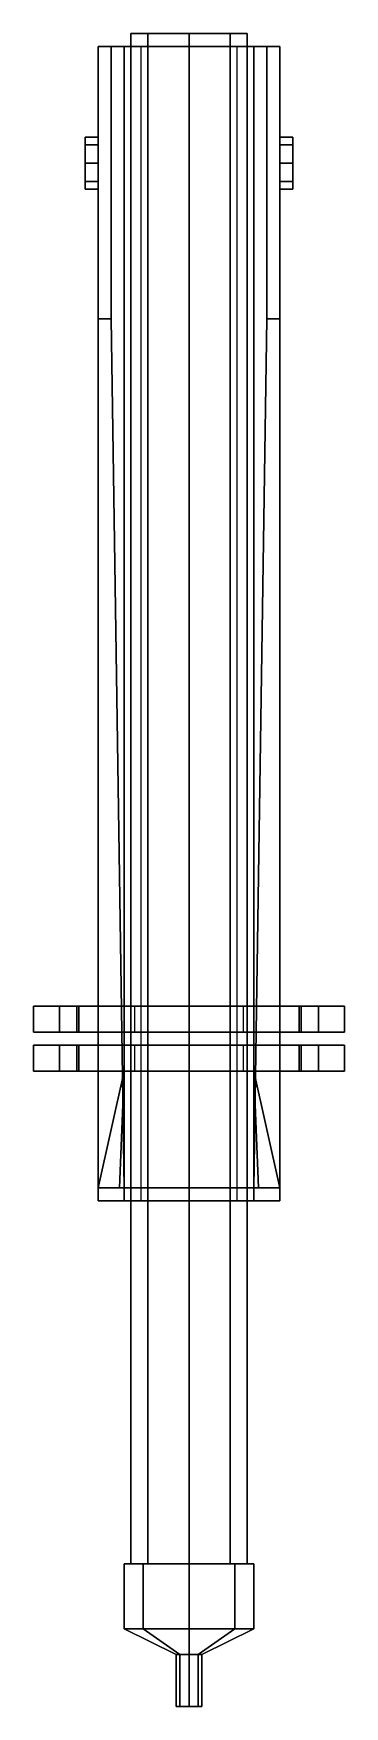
# Model space of a CAD drawing. Extents: x -0.12 to 0.12, y -1.19 to 0.1.
import ezdxf

# ---------------------------------------------------------------- set-up
doc = ezdxf.new("R2010")
doc.units = 0
doc.layers.add('SLEEVE', color=5, linetype='CONTINUOUS')

msp = doc.modelspace()

# ---------------------------------------------------------------- linework, layer by layer
at = {"layer": 'SLEEVE'}
for points in [[(-0.0318, 0.1, 0.1418), (0.045, 0.1, 0.11), (0.0318, 0.1, 0.0782), (-0.045, 0.1, 0.11)], [(-0.0318, 0.1, 0.1418), (-0.045, 0.1, 0.11), (-0.045, -1.08, 0.11), (-0.0318, -1.08, 0.1418)], [(-0.045, 0.1, 0.11), (0.0318, 0.1, 0.0782), (0, 0.1, 0.065), (-0.0318, 0.1, 0.0782)], [(-0.045, 0.1, 0.11), (-0.0318, 0.1, 0.0782), (-0.0318, -1.08, 0.0782), (-0.045, -1.08, 0.11)], [(0, 0.1, 0.155), (0.0318, 0.1, 0.1418), (0.045, 0.1, 0.11), (-0.0318, 0.1, 0.1418)], [(-0.0318, 0.1, 0.0782), (0, 0.1, 0.065), (0, -1.08, 0.065), (-0.0318, -1.08, 0.0782)], [(0, 0.1, 0.155), (-0.0318, 0.1, 0.1418), (-0.0318, -1.08, 0.1418), (0, -1.08, 0.155)], [(0, 0.1, 0.065), (0.0318, 0.1, 0.0782), (0.0318, -1.08, 0.0782), (0, -1.08, 0.065)], [(0.0318, 0.1, 0.1418), (0, 0.1, 0.155), (0, -1.08, 0.155), (0.0318, -1.08, 0.1418)], [(0.045, 0.1, 0.11), (0.0318, 0.1, 0.1418), (0.0318, -1.08, 0.1418), (0.045, -1.08, 0.11)], [(0.0318, 0.1, 0.0782), (0.045, 0.1, 0.11), (0.045, -1.08, 0.11), (0.0318, -1.08, 0.0782)], [(-0.07, 0.09, 0.05), (-0.06, 0.09, 0.03), (-0.06, 0.09, -0.05), (-0.07, 0.09, -0.05)], [(-0.07, -0.12, 0.03), (-0.07, 0.09, 0.05), (-0.07, 0.09, -0.05), (-0.07, -0.12, -0.05)], [(-0.05, 0.09, -0.05), (0, 0.09, -0.1), (-0.05, 0.09, -0.0866), (-0.07, 0.09, -0.05)], [(-0.07, 0.09, -0.05), (-0.05, 0.09, -0.0866), (-0.05, -0.7, -0.0866), (-0.07, -0.79, -0.05)], [(-0.05, 0.09, 0.0866), (-0.0318, 0.09, 0.0782), (-0.05, 0.09, 0.05), (-0.07, 0.09, 0.05)], [(-0.07, 0.09, 0.05), (-0.05, 0.09, 0.05), (-0.06, 0.09, 0.03), (-0.07, 0.09, 0.05)], [(-0.07, 0.09, 0.05), (-0.07, -0.12, 0.03), (-0.07, -0.8, 0.03), (-0.07, -0.8, 0.05)], [(-0.05, 0.09, 0.0866), (-0.07, 0.09, 0.05), (-0.07, -0.8, 0.05), (-0.05, -0.8, 0.0866)], [(-0.06, 0.09, 0.03), (-0.06, -0.12, 0.03), (-0.06, -0.12, -0.05), (-0.06, 0.09, -0.05)], [(-0.05, 0.09, -0.05), (-0.06, 0.09, -0.05), (-0.06, -0.12, -0.05), (-0.05, -0.79, -0.05)], [(0, 0.09, -0.07), (-0.05, 0.09, -0.05), (-0.05, -0.79, -0.05), (0, -0.79, -0.07)], [(0, 0.09, -0.07), (0, 0.09, -0.1), (0, 0.09, -0.1), (-0.05, 0.09, -0.05)], [(-0.05, 0.09, -0.0866), (0, 0.09, -0.1), (0, -0.7, -0.1), (-0.05, -0.7, -0.0866)], [(-0.05, 0.09, 0.0866), (-0.0368, 0.09, 0.0901), (-0.0318, 0.09, 0.0782), (-0.05, 0.09, 0.0866)], [(-0.0368, 0.09, 0.0901), (-0.05, 0.09, 0.0866), (-0.05, -0.8, 0.0866), (-0.0368, -0.8, 0.0901)], [(-0.0368, 0.09, 0.0901), (0, 0.09, 0.065), (-0.0318, 0.09, 0.0782)], [(0.05, 0.09, -0.05), (0, 0.09, -0.07), (0, -0.79, -0.07), (0.05, -0.79, -0.05)], [(0.07, 0.09, -0.05), (0.05, 0.09, -0.0866), (0, 0.09, -0.1), (0.05, 0.09, -0.05)], [(0.05, 0.09, -0.05), (0, 0.09, -0.1), (0, 0.09, -0.1), (0, 0.09, -0.07)], [(0, 0.09, -0.1), (0.05, 0.09, -0.0866), (0.05, -0.7, -0.0866), (0, -0.7, -0.1)], [(0.0318, 0.09, 0.0782), (0.05, 0.09, 0.05), (0, 0.09, 0.065)], [(0.05, 0.09, 0.0866), (0.07, 0.09, 0.05), (0.05, 0.09, 0.05), (0.0318, 0.09, 0.0782)], [(0.05, 0.09, 0.0866), (0.0368, 0.09, 0.0901), (0.0368, -0.8, 0.0901), (0.05, -0.8, 0.0866)], [(0.06, 0.09, -0.05), (0.05, 0.09, -0.05), (0.05, -0.79, -0.05), (0.06, -0.12, -0.05)], [(0.05, 0.09, -0.0866), (0.07, 0.09, -0.05), (0.07, -0.79, -0.05), (0.05, -0.7, -0.0866)], [(0.07, 0.09, 0.05), (0.07, 0.09, 0.05), (0.06, 0.09, 0.03), (0.05, 0.09, 0.05)], [(0.07, 0.09, 0.05), (0.05, 0.09, 0.0866), (0.05, -0.8, 0.0866), (0.07, -0.8, 0.05)], [(0.06, -0.12, 0.03), (0.06, 0.09, 0.03), (0.06, 0.09, -0.05), (0.06, -0.12, -0.05)], [(0.06, 0.09, 0.03), (0.07, 0.09, 0.05), (0.07, 0.09, -0.05), (0.06, 0.09, -0.05)], [(0.07, 0.09, 0.05), (0.07, -0.12, 0.03), (0.07, -0.12, -0.05), (0.07, 0.09, -0.05)], [(0.07, -0.12, 0.03), (0.07, 0.09, 0.05), (0.07, -0.8, 0.05), (0.07, -0.8, 0.03)], [(-0.07, 0.02), (-0.07, 0.0141, -0.0141), (-0.08, 0.0141, -0.0141), (-0.08, 0.02)], [(-0.07, 0.0141, 0.0141), (-0.07, 0.02), (-0.08, 0.02), (-0.08, 0.0141, 0.0141)], [(-0.07, 0.0141, -0.0141), (-0.07, 0, -0.02), (-0.08, 0, -0.02), (-0.08, 0.0141, -0.0141)], [(-0.07, 0, 0.02), (-0.07, 0.0141, 0.0141), (-0.08, 0.0141, 0.0141), (-0.08, 0, 0.02)], [(0.08, 0.02), (0.08, 0.0141, -0.0141), (0.07, 0.0141, -0.0141), (0.07, 0.02)], [(0.08, 0.0141, 0.0141), (0.08, 0.02), (0.07, 0.02), (0.07, 0.0141, 0.0141)], [(0.08, 0.0141, -0.0141), (0.08, 0, -0.02), (0.07, 0, -0.02), (0.07, 0.0141, -0.0141)], [(0.08, 0, 0.02), (0.08, 0.0141, 0.0141), (0.07, 0.0141, 0.0141), (0.07, 0, 0.02)], [(-0.07, 0, -0.02), (-0.07, -0.0141, -0.0141), (-0.08, -0.0141, -0.0141), (-0.08, 0, -0.02)], [(-0.07, -0.0141, 0.0141), (-0.07, 0, 0.02), (-0.08, 0, 0.02), (-0.08, -0.0141, 0.0141)], [(0.08, 0, -0.02), (0.08, -0.0141, -0.0141), (0.07, -0.0141, -0.0141), (0.07, 0, -0.02)], [(0.08, -0.0141, 0.0141), (0.08, 0, 0.02), (0.07, 0, 0.02), (0.07, -0.0141, 0.0141)], [(-0.07, -0.0141, -0.0141), (-0.07, -0.02), (-0.08, -0.02), (-0.08, -0.0141, -0.0141)], [(-0.07, -0.02), (-0.07, -0.0141, 0.0141), (-0.08, -0.0141, 0.0141), (-0.08, -0.02)], [(0.08, -0.0141, -0.0141), (0.08, -0.02), (0.07, -0.02), (0.07, -0.0141, -0.0141)], [(0.08, -0.02), (0.08, -0.0141, 0.0141), (0.07, -0.0141, 0.0141), (0.07, -0.02)], [(-0.06, -0.12, 0.03), (-0.07, -0.12, 0.03), (-0.07, -0.12, -0.05), (-0.06, -0.12, -0.05)], [(-0.06, -0.12, -0.05), (-0.07, -0.12, -0.05), (-0.07, -0.79, -0.05), (-0.05, -0.79, -0.05)], [(0.07, -0.12, -0.05), (0.06, -0.12, -0.05), (0.05, -0.79, -0.05), (0.07, -0.79, -0.05)], [(0.07, -0.12, 0.03), (0.06, -0.12, 0.03), (0.06, -0.12, -0.05), (0.07, -0.12, -0.05)], [(-0.12, -0.65), (-0.0849, -0.65, -0.0849), (-0.0849, -0.67, -0.0849), (-0.12, -0.67)], [(-0.1, -0.65), (-0.0866, -0.65, -0.05), (-0.0849, -0.65, -0.0849), (-0.12, -0.65)], [(-0.0849, -0.65, 0.0849), (-0.12, -0.65), (-0.12, -0.67), (-0.0849, -0.67, 0.0849)], [(-0.0866, -0.65, 0.05), (-0.1, -0.65), (-0.12, -0.65), (-0.0849, -0.65, 0.0849)], [(-0.0866, -0.65, -0.05), (-0.1, -0.65), (-0.1, -0.67), (-0.0866, -0.67, -0.05)], [(-0.1, -0.65), (-0.0866, -0.65, 0.05), (-0.0866, -0.67, 0.05), (-0.1, -0.67)], [(-0.05, -0.65, -0.0866), (-0.0866, -0.65, -0.05), (-0.0866, -0.67, -0.05), (-0.05, -0.67, -0.0866)], [(-0.0866, -0.65, 0.05), (-0.05, -0.65, 0.0866), (-0.05, -0.67, 0.0866), (-0.0866, -0.67, 0.05)], [(-0.05, -0.65, 0.0866), (-0.0866, -0.65, 0.05), (-0.0849, -0.65, 0.0849)], [(-0.0849, -0.65, -0.0849), (0, -0.65, -0.12), (0, -0.67, -0.12), (-0.0849, -0.67, -0.0849)], [(-0.05, -0.65, -0.0866), (0, -0.65, -0.1), (0, -0.65, -0.12), (-0.0849, -0.65, -0.0849)], [(-0.0419, -0.65, 0.1026), (-0.0849, -0.65, 0.0849), (-0.0849, -0.67, 0.0849), (-0.0419, -0.67, 0.1026)], [(-0.0368, -0.65, 0.0901), (-0.05, -0.65, 0.0866), (-0.0849, -0.65, 0.0849), (-0.0419, -0.65, 0.1026)], [(0, -0.65, -0.12), (0.0849, -0.65, -0.0849), (0.0849, -0.67, -0.0849), (0, -0.67, -0.12)], [(0, -0.65, -0.1), (0.05, -0.65, -0.0866), (0.0849, -0.65, -0.0849), (0, -0.65, -0.12)], [(0.05, -0.65, 0.0866), (0.0368, -0.65, 0.0901), (0.0419, -0.65, 0.1026), (0.0849, -0.65, 0.0849)], [(0.0849, -0.65, 0.0849), (0.0419, -0.65, 0.1026), (0.0419, -0.67, 0.1026), (0.0849, -0.67, 0.0849)], [(0.0866, -0.65, -0.05), (0.05, -0.65, -0.0866), (0.05, -0.67, -0.0866), (0.0866, -0.67, -0.05)], [(0.05, -0.65, -0.0866), (0.0866, -0.65, -0.05), (0.0849, -0.65, -0.0849)], [(0.05, -0.65, 0.0866), (0.0866, -0.65, 0.05), (0.0866, -0.67, 0.05), (0.05, -0.67, 0.0866)], [(0.0866, -0.65, 0.05), (0.05, -0.65, 0.0866), (0.05, -0.65, 0.0866), (0.0849, -0.65, 0.0849)], [(0.0849, -0.65, -0.0849), (0.12, -0.65), (0.12, -0.67), (0.0849, -0.67, -0.0849)], [(0.0866, -0.65, -0.05), (0.1, -0.65), (0.12, -0.65), (0.0849, -0.65, -0.0849)], [(0.12, -0.65), (0.0849, -0.65, 0.0849), (0.0849, -0.67, 0.0849), (0.12, -0.67)], [(0.1, -0.65), (0.0866, -0.65, 0.05), (0.0849, -0.65, 0.0849), (0.12, -0.65)], [(0.1, -0.65), (0.0866, -0.65, -0.05), (0.0866, -0.67, -0.05), (0.1, -0.67)], [(0.0866, -0.65, 0.05), (0.1, -0.65), (0.1, -0.67), (0.0866, -0.67, 0.05)], [(-0.12, -0.67), (-0.0849, -0.67, -0.0849), (-0.0866, -0.67, -0.05), (-0.1, -0.67)], [(-0.0849, -0.67, 0.0849), (-0.12, -0.67), (-0.1, -0.67), (-0.0866, -0.67, 0.05)], [(-0.0849, -0.67, -0.0849), (-0.0849, -0.67, -0.0849), (-0.05, -0.67, -0.0866), (-0.0866, -0.67, -0.05)], [(-0.0849, -0.67, 0.0849), (-0.0849, -0.67, 0.0849), (-0.0866, -0.67, 0.05), (-0.05, -0.67, 0.0866)], [(-0.0849, -0.67, -0.0849), (0, -0.67, -0.12), (0, -0.67, -0.1), (-0.05, -0.67, -0.0866)], [(-0.0419, -0.67, 0.1026), (-0.0849, -0.67, 0.0849), (-0.05, -0.67, 0.0866), (-0.0368, -0.67, 0.0901)], [(-0.05, -0.67, -0.0866), (0, -0.67, -0.1), (0, -0.67, -0.1), (0.05, -0.67, -0.0866)], [(0, -0.67, -0.12), (0.0849, -0.67, -0.0849), (0.05, -0.67, -0.0866), (0, -0.67, -0.1)], [(0.0849, -0.67, 0.0849), (0.0419, -0.67, 0.1026), (0.0368, -0.67, 0.0901), (0.05, -0.67, 0.0866)], [(0.0849, -0.67, -0.0849), (0.0849, -0.67, -0.0849), (0.0866, -0.67, -0.05), (0.05, -0.67, -0.0866)], [(0.0849, -0.67, 0.0849), (0.05, -0.67, 0.0866), (0.05, -0.67, 0.0866), (0.0866, -0.67, 0.05)], [(0.0849, -0.67, -0.0849), (0.12, -0.67), (0.1, -0.67), (0.0866, -0.67, -0.05)], [(0.12, -0.67), (0.0849, -0.67, 0.0849), (0.0866, -0.67, 0.05), (0.1, -0.67)], [(-0.1, -0.68), (-0.0866, -0.68, -0.05), (-0.0849, -0.68, -0.0849), (-0.12, -0.68)], [(-0.12, -0.68), (-0.0849, -0.68, -0.0849), (-0.0849, -0.7, -0.0849), (-0.12, -0.7)], [(-0.0866, -0.68, 0.05), (-0.1, -0.68), (-0.12, -0.68), (-0.0849, -0.68, 0.0849)], [(-0.0849, -0.68, 0.0849), (-0.12, -0.68), (-0.12, -0.7), (-0.0849, -0.7, 0.0849)], [(-0.0866, -0.68, -0.05), (-0.1, -0.68), (-0.1, -0.7), (-0.0866, -0.7, -0.05)], [(-0.1, -0.68), (-0.0866, -0.68, 0.05), (-0.0866, -0.7, 0.05), (-0.1, -0.7)], [(-0.05, -0.68, -0.0866), (-0.0866, -0.68, -0.05), (-0.0866, -0.7, -0.05), (-0.05, -0.7, -0.0866)], [(-0.05, -0.68, 0.0866), (-0.0866, -0.68, 0.05), (-0.0849, -0.68, 0.0849)], [(-0.0866, -0.68, 0.05), (-0.05, -0.68, 0.0866), (-0.05, -0.7, 0.0866), (-0.0866, -0.7, 0.05)], [(-0.05, -0.68, -0.0866), (0, -0.68, -0.1), (0, -0.68, -0.12), (-0.0849, -0.68, -0.0849)], [(-0.0849, -0.68, -0.0849), (0, -0.68, -0.12), (0, -0.7, -0.12), (-0.0849, -0.7, -0.0849)], [(-0.0368, -0.68, 0.0901), (-0.05, -0.68, 0.0866), (-0.0849, -0.68, 0.0849), (-0.0419, -0.68, 0.1026)], [(-0.0419, -0.68, 0.1026), (-0.0849, -0.68, 0.0849), (-0.0849, -0.7, 0.0849), (-0.0419, -0.7, 0.1026)], [(0, -0.68, -0.1), (0.05, -0.68, -0.0866), (0.0849, -0.68, -0.0849), (0, -0.68, -0.12)], [(0, -0.68, -0.12), (0.0849, -0.68, -0.0849), (0.0849, -0.7, -0.0849), (0, -0.7, -0.12)], [(0.05, -0.68, 0.0866), (0.0368, -0.68, 0.0901), (0.0419, -0.68, 0.1026), (0.0849, -0.68, 0.0849)], [(0.0849, -0.68, 0.0849), (0.0419, -0.68, 0.1026), (0.0419, -0.7, 0.1026), (0.0849, -0.7, 0.0849)], [(0.05, -0.68, -0.0866), (0.0866, -0.68, -0.05), (0.0849, -0.68, -0.0849)], [(0.0866, -0.68, -0.05), (0.05, -0.68, -0.0866), (0.05, -0.7, -0.0866), (0.0866, -0.7, -0.05)], [(0.0866, -0.68, 0.05), (0.05, -0.68, 0.0866), (0.05, -0.68, 0.0866), (0.0849, -0.68, 0.0849)], [(0.05, -0.68, 0.0866), (0.0866, -0.68, 0.05), (0.0866, -0.7, 0.05), (0.05, -0.7, 0.0866)], [(0.0866, -0.68, -0.05), (0.1, -0.68), (0.12, -0.68), (0.0849, -0.68, -0.0849)], [(0.0849, -0.68, -0.0849), (0.12, -0.68), (0.12, -0.7), (0.0849, -0.7, -0.0849)], [(0.1, -0.68), (0.0866, -0.68, 0.05), (0.0849, -0.68, 0.0849), (0.12, -0.68)], [(0.12, -0.68), (0.0849, -0.68, 0.0849), (0.0849, -0.7, 0.0849), (0.12, -0.7)], [(0.1, -0.68), (0.0866, -0.68, -0.05), (0.0866, -0.7, -0.05), (0.1, -0.7)], [(0.0866, -0.68, 0.05), (0.1, -0.68), (0.1, -0.7), (0.0866, -0.7, 0.05)], [(-0.12, -0.7), (-0.0849, -0.7, -0.0849), (-0.0866, -0.7, -0.05), (-0.1, -0.7)], [(-0.0849, -0.7, 0.0849), (-0.12, -0.7), (-0.1, -0.7), (-0.0866, -0.7, 0.05)], [(-0.0849, -0.7, -0.0849), (-0.0849, -0.7, -0.0849), (-0.05, -0.7, -0.0866), (-0.0866, -0.7, -0.05)], [(-0.0849, -0.7, 0.0849), (-0.0849, -0.7, 0.0849), (-0.0866, -0.7, 0.05), (-0.05, -0.7, 0.0866)], [(-0.0849, -0.7, -0.0849), (0, -0.7, -0.12), (0, -0.7, -0.1), (-0.05, -0.7, -0.0866)], [(-0.0419, -0.7, 0.1026), (-0.0849, -0.7, 0.0849), (-0.05, -0.7, 0.0866), (-0.0368, -0.7, 0.0901)], [(-0.07, -0.79, -0.05), (-0.05, -0.7, -0.0866), (-0.0536, -0.79, -0.08)], [(-0.0537, -0.79, -0.0799), (-0.05, -0.7, -0.0866), (0.05, -0.7, -0.0866), (0.0536, -0.79, -0.08)], [(-0.05, -0.7, -0.0866), (0, -0.7, -0.1), (0, -0.7, -0.1), (0.05, -0.7, -0.0866)], [(0, -0.7, -0.12), (0.0849, -0.7, -0.0849), (0.05, -0.7, -0.0866), (0, -0.7, -0.1)], [(0.0849, -0.7, 0.0849), (0.0419, -0.7, 0.1026), (0.0368, -0.7, 0.0901), (0.05, -0.7, 0.0866)], [(0.0849, -0.7, -0.0849), (0.0849, -0.7, -0.0849), (0.0866, -0.7, -0.05), (0.05, -0.7, -0.0866)], [(0.05, -0.7, -0.0866), (0.07, -0.79, -0.05), (0.0536, -0.79, -0.08)], [(0.0849, -0.7, 0.0849), (0.05, -0.7, 0.0866), (0.05, -0.7, 0.0866), (0.0866, -0.7, 0.05)], [(0.0849, -0.7, -0.0849), (0.12, -0.7), (0.1, -0.7), (0.0866, -0.7, -0.05)], [(0.12, -0.7), (0.0849, -0.7, 0.0849), (0.0866, -0.7, 0.05), (0.1, -0.7)], [(-0.07, -0.79, -0.05), (-0.0537, -0.79, -0.0799), (0, -0.79, -0.07), (-0.05, -0.79, -0.05)], [(0, -0.79, -0.07), (-0.0536, -0.79, -0.08), (0.0536, -0.79, -0.08), (0, -0.79, -0.07)], [(0.05, -0.79, -0.05), (0, -0.79, -0.07), (0.0536, -0.79, -0.08), (0.07, -0.79, -0.05)], [(-0.05, -0.8, 0.0866), (-0.07, -0.8, 0.05), (-0.05, -0.8, 0.05), (-0.0318, -0.8, 0.0782)], [(-0.07, -0.8, 0.05), (-0.07, -0.8, 0.03), (-0.06, -0.8, 0.03), (-0.05, -0.8, 0.05)], [(-0.0318, -0.8, 0.0782), (-0.05, -0.8, 0.05), (-0.05, -0.8, 0.05), (0, -0.8, 0.065)], [(-0.0368, -0.8, 0.0901), (-0.05, -0.8, 0.0866), (-0.0318, -0.8, 0.0782)], [(0.0318, -0.8, 0.0782), (0, -0.8, 0.065), (0, -0.8, 0.065), (0.05, -0.8, 0.05)], [(0.05, -0.8, 0.0866), (0.0368, -0.8, 0.0901), (0.0318, -0.8, 0.0782)], [(0.05, -0.8, 0.0866), (0.0318, -0.8, 0.0782), (0.05, -0.8, 0.05), (0.07, -0.8, 0.05)], [(0.07, -0.8, 0.05), (0.05, -0.8, 0.05), (0.06, -0.8, 0.03), (0.07, -0.8, 0.03)], [(-0.0318, -1.08, 0.1418), (-0.045, -1.08, 0.11), (-0.05, -1.08, 0.11), (-0.0354, -1.08, 0.1454)], [(-0.0354, -1.08, 0.1454), (-0.05, -1.08, 0.11), (-0.05, -1.13, 0.11), (-0.0354, -1.13, 0.1454)], [(-0.045, -1.08, 0.11), (-0.0318, -1.08, 0.0782), (-0.0354, -1.08, 0.0746), (-0.05, -1.08, 0.11)], [(-0.05, -1.08, 0.11), (-0.0354, -1.08, 0.0746), (-0.0354, -1.13, 0.0746), (-0.05, -1.13, 0.11)], [(-0.0318, -1.08, 0.0782), (0, -1.08, 0.065), (0, -1.08, 0.06), (-0.0354, -1.08, 0.0746)], [(-0.0354, -1.08, 0.0746), (0, -1.08, 0.06), (0, -1.13, 0.06), (-0.0354, -1.13, 0.0746)], [(0, -1.08, 0.155), (-0.0318, -1.08, 0.1418), (-0.0354, -1.08, 0.1454), (0, -1.08, 0.16)], [(0, -1.08, 0.16), (-0.0354, -1.08, 0.1454), (-0.0354, -1.13, 0.1454), (0, -1.13, 0.16)], [(0, -1.08, 0.065), (0.0318, -1.08, 0.0782), (0.0354, -1.08, 0.0746), (0, -1.08, 0.06)], [(0, -1.08, 0.06), (0.0354, -1.08, 0.0746), (0.0354, -1.13, 0.0746), (0, -1.13, 0.06)], [(0.0318, -1.08, 0.1418), (0, -1.08, 0.155), (0, -1.08, 0.16), (0.0354, -1.08, 0.1454)], [(0.0354, -1.08, 0.1454), (0, -1.08, 0.16), (0, -1.13, 0.16), (0.0354, -1.13, 0.1454)], [(0.045, -1.08, 0.11), (0.0318, -1.08, 0.1418), (0.0354, -1.08, 0.1454), (0.05, -1.08, 0.11)], [(0.045, -1.08, 0.11), (0.0318, -1.08, 0.1418), (0.0354, -1.08, 0.1454), (0.05, -1.08, 0.11)], [(0.0318, -1.08, 0.0782), (0.045, -1.08, 0.11), (0.05, -1.08, 0.11), (0.0354, -1.08, 0.0746)], [(0.05, -1.08, 0.11), (0.0354, -1.08, 0.1454), (0.0354, -1.13, 0.1454), (0.05, -1.13, 0.11)], [(0.0354, -1.08, 0.0746), (0.05, -1.08, 0.11), (0.05, -1.13, 0.11), (0.0354, -1.13, 0.0746)], [(-0.0354, -1.13, 0.1454), (-0.05, -1.13, 0.11), (-0.01, -1.15, 0.11), (-0.0071, -1.15, 0.1171)], [(-0.05, -1.13, 0.11), (-0.0354, -1.13, 0.0746), (-0.0071, -1.15, 0.1029), (-0.01, -1.15, 0.11)], [(0, -1.13, 0.16), (-0.0354, -1.13, 0.1454), (-0.0071, -1.15, 0.1171), (0, -1.15, 0.12)], [(-0.0354, -1.13, 0.0746), (0, -1.13, 0.06), (0, -1.15, 0.1), (-0.0071, -1.15, 0.1029)], [(0.0354, -1.13, 0.1454), (0, -1.13, 0.16), (0, -1.15, 0.12), (0.0071, -1.15, 0.1171)], [(0, -1.13, 0.06), (0.0354, -1.13, 0.0746), (0.0071, -1.15, 0.1029), (0, -1.15, 0.1)], [(0.05, -1.13, 0.11), (0.0354, -1.13, 0.1454), (0.0071, -1.15, 0.1171), (0.01, -1.15, 0.11)], [(0.0354, -1.13, 0.0746), (0.05, -1.13, 0.11), (0.01, -1.15, 0.11), (0.0071, -1.15, 0.1029)], [(-0.01, -1.15, 0.11), (-0.0071, -1.15, 0.1029), (-0.0071, -1.19, 0.1029), (-0.01, -1.19, 0.11)], [(-0.0071, -1.15, 0.1171), (-0.01, -1.15, 0.11), (-0.01, -1.19, 0.11), (-0.0071, -1.19, 0.1171)], [(-0.0071, -1.15, 0.1029), (0, -1.15, 0.1), (0, -1.19, 0.1), (-0.0071, -1.19, 0.1029)], [(0, -1.15, 0.12), (-0.0071, -1.15, 0.1171), (-0.0071, -1.19, 0.1171), (0, -1.19, 0.12)], [(0, -1.15, 0.1), (0.0071, -1.15, 0.1029), (0.0071, -1.19, 0.1029), (0, -1.19, 0.1)], [(0.0071, -1.15, 0.1171), (0, -1.15, 0.12), (0, -1.19, 0.12), (0.0071, -1.19, 0.1171)], [(0.0071, -1.15, 0.1029), (0.01, -1.15, 0.11), (0.01, -1.19, 0.11), (0.0071, -1.19, 0.1029)], [(0.01, -1.15, 0.11), (0.0071, -1.15, 0.1171), (0.0071, -1.19, 0.1171), (0.01, -1.19, 0.11)], [(-0.01, -1.19, 0.11), (0.0071, -1.19, 0.1171), (0, -1.19, 0.12), (-0.0071, -1.19, 0.1171)], [(-0.0071, -1.19, 0.1029), (0.01, -1.19, 0.11), (0.0071, -1.19, 0.1171), (-0.01, -1.19, 0.11)], [(0, -1.19, 0.1), (0.0071, -1.19, 0.1029), (0.01, -1.19, 0.11), (-0.0071, -1.19, 0.1029)]]:
    msp.add_3dface(points, dxfattribs=at)

doc.saveas('drawing.dxf')
